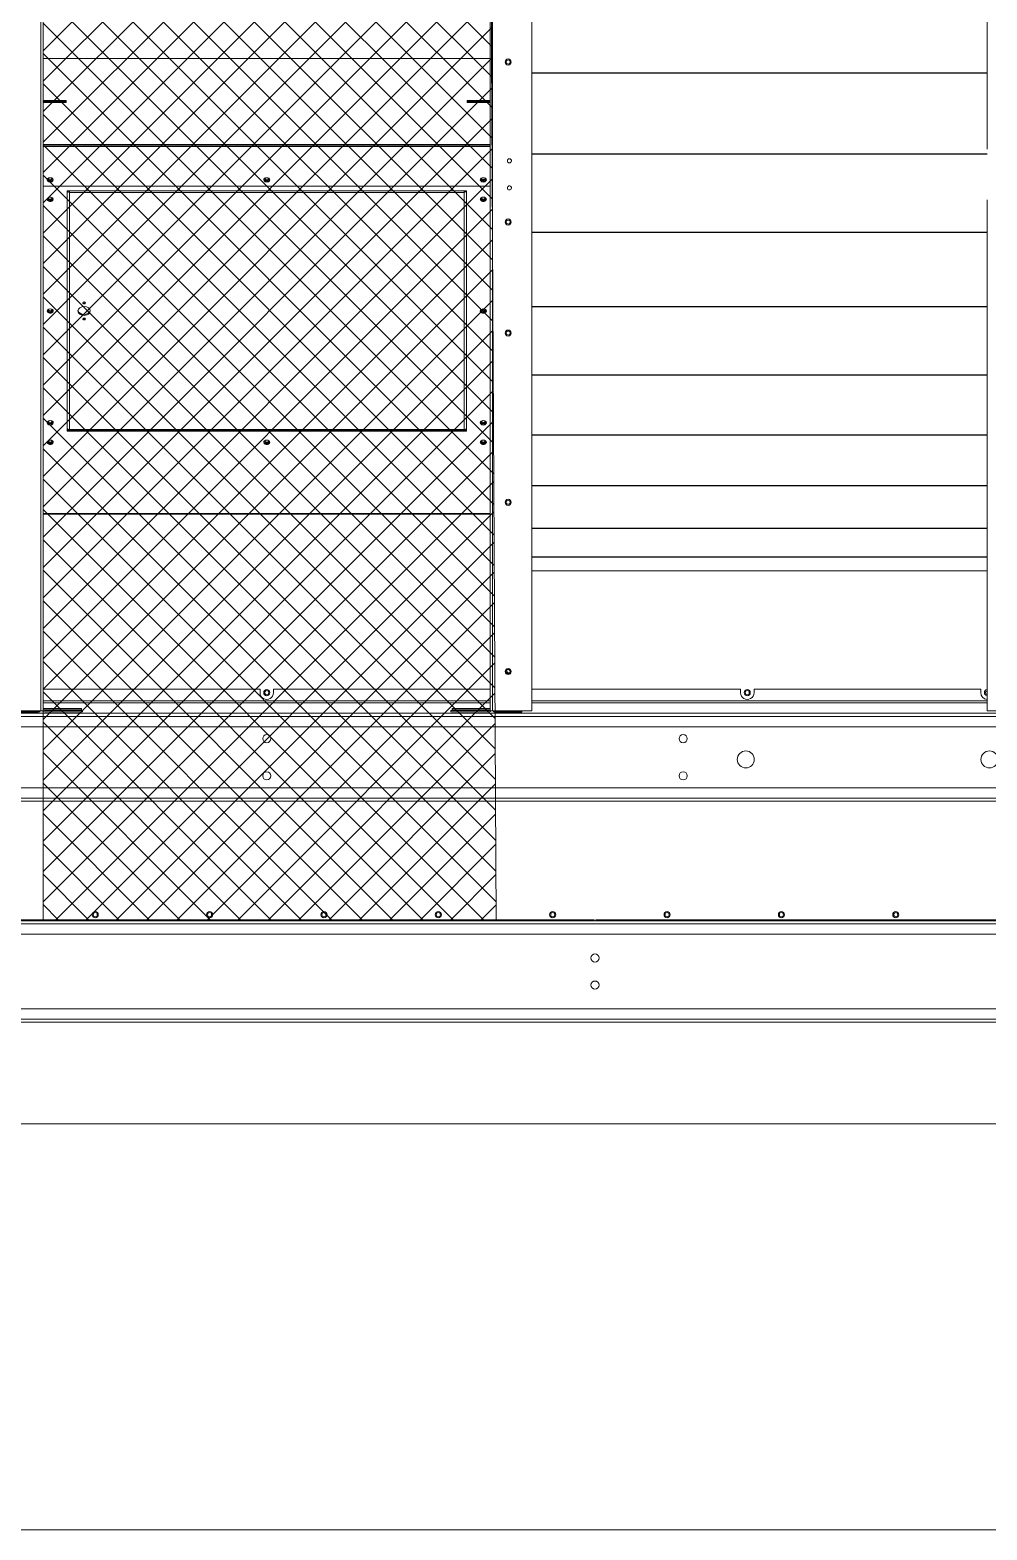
# Model space of a CAD drawing. Header units: millimetres. Extents: x 22763 to 52170, y 15948 to 36743.
# Drawn here: x 43214 to 44628, y 22780 to 24996 of the extents above; entities that cross this region are included whole.
import ezdxf

# ---------------------------------------------------------------- set-up
doc = ezdxf.new("R2010")
doc.units = ezdxf.units.MM
doc.layers.add('냉각탑_기초', color=23, linetype='Continuous')

# ---------------------------------------------------------------- blocks, each defined once
blk = doc.blocks.new('2')
at = {"lineweight": 5}
h = blk.add_hatch(dxfattribs=at)
h.set_pattern_fill('ANSI37', scale=10)
h.set_pattern_definition([(45, (-991384.25, -464684.997), (-22.4506403, 22.4506403), []), (135, (-991384.25, -464684.997), (-22.4506403, -22.4506403), [])])
h.paths.add_polyline_path([(43902.5, 23682), (43892, 25604.2), (43233.1, 25604.2), (43233.1, 23682)])
at = {"color": 7, "lineweight": 20}
for p, q in [((43229.9, 23990.5), (43229.9, 25405.2)), ((43233.4, 23990.5), (43233.4, 25404)), ((43893.8, 23990.5), (43893.8, 25404)), ((43897.3, 23990.5), (43897.3, 25405.2)), ((43955.3, 23990.5), (43955.3, 25405.2)), ((42370.5, 23987), (44756.7, 23987)), ((42370.5, 23982.3), (44756.7, 23982.3)), ((42370.5, 23967), (44756.7, 23967)), ((44756.7, 23877), (42370.5, 23877)), ((44756.7, 23861.7), (42370.5, 23861.7)), ((44756.7, 23857), (42370.5, 23857)), ((44981.9, 23680.4), (42145.3, 23680.4)), ((44981.9, 23675.7), (42145.3, 23675.7)), ((44047.6, 23682), (43079.6, 23682)), ((44047.6, 23680.4), (43079.6, 23680.4)), ((44049.6, 23682), (45016.6, 23682)), ((44049.6, 23680.4), (45016.6, 23680.4)), ((42145.3, 23660.4), (44981.9, 23660.4)), ((44981.9, 23550.4), (42145.3, 23550.4)), ((44981.9, 23535.1), (42145.3, 23535.1)), ((44981.9, 23530.4), (42145.3, 23530.4))]:
    blk.add_line(p, q, dxfattribs=at)
at = {"color": 7, "lineweight": 20, "ltscale": 0.324833}
blk.add_line((44627.9, 24820.5), (44627.9, 25405.2), dxfattribs=at)
at = {"color": 7, "lineweight": 20, "ltscale": 0.366889}
for p, q in [((43233.4, 24954.1), (43893.8, 24954.1)), ((43233.4, 24827.1), (43893.8, 24827.1)), ((43233.4, 24825.2), (43893.8, 24825.2)), ((43233.4, 24824), (43893.8, 24824)), ((43233.4, 24765.6), (43893.8, 24765.6)), ((43233.4, 24282), (43893.8, 24282)), ((43233.4, 24280.9), (43893.8, 24280.9)), ((43233.4, 24005.4), (43893.8, 24005.4)), ((43233.4, 24002.3), (43893.8, 24002.3))]:
    blk.add_line(p, q, dxfattribs=at)
at = {"color": 7, "lineweight": 20, "ltscale": 0.373667}
for p, q in [((44627.9, 24933), (43955.3, 24933)), ((44627.9, 24932.7), (43955.3, 24932.7)), ((44627.9, 24813.6), (43955.3, 24813.6)), ((44627.9, 24813.1), (43955.3, 24813.1)), ((44627.9, 24697.4), (43955.3, 24697.4)), ((44627.9, 24697), (43955.3, 24697)), ((44627.9, 24587.6), (43955.3, 24587.6)), ((44627.9, 24587.2), (43955.3, 24587.2)), ((44627.9, 24487), (43955.3, 24487)), ((44627.9, 24486.6), (43955.3, 24486.6)), ((44627.9, 24398.1), (43955.3, 24398.1)), ((44627.9, 24397.7), (43955.3, 24397.7)), ((44627.9, 24323.2), (43955.3, 24323.2)), ((44627.9, 24322.9), (43955.3, 24322.9)), ((44627.9, 24260.2), (43955.3, 24260.2)), ((44627.9, 24260), (43955.3, 24260)), ((44627.9, 24217.8), (43955.3, 24217.8)), ((44627.9, 24217.7), (43955.3, 24217.7)), ((44627.9, 24197.1), (43955.3, 24197.1)), ((44627.9, 24197.1), (43955.3, 24197.1)), ((43955.3, 24005.4), (44627.9, 24005.4)), ((43955.3, 24002.3), (44627.9, 24002.3))]:
    blk.add_line(p, q, dxfattribs=at)
at = {"color": 7, "lineweight": 20, "ltscale": 0.018833}
for p, q in [((43267.3, 24892.2), (43233.4, 24892.2)), ((43233.4, 24890.6), (43267.3, 24890.6)), ((43233.4, 24890.6), (43267.3, 24890.6)), ((43267.3, 24889), (43233.4, 24889)), ((43859.9, 24892.2), (43893.8, 24892.2)), ((43893.8, 24890.6), (43859.9, 24890.6)), ((43893.8, 24890.6), (43859.9, 24890.6)), ((43859.9, 24889), (43893.8, 24889))]:
    blk.add_line(p, q, dxfattribs=at)
at = {"color": 7, "lineweight": 20, "ltscale": 0.000888889}
for p, q in [((43267.3, 24889), (43267.3, 24892.2)), ((43859.9, 24892.2), (43859.9, 24890.6)), ((43859.9, 24889), (43859.9, 24890.6)), ((43225.8, 23990.2), (43225.8, 23988.6)), ((43898.3, 23990.2), (43899.9, 23990.2)), ((43940.3, 23990.2), (43940.3, 23988.6)), ((44047.6, 23682), (44047.6, 23680.4)), ((44049.6, 23680.4), (44049.6, 23682))]:
    blk.add_line(p, q, dxfattribs=at)
at = {"color": 7, "lineweight": 20, "ltscale": 1.10671e-05}
for p, q in [((43268.6, 24758.8), (43268.6, 24758.8)), ((43270.6, 24758.8), (43270.6, 24758.8)), ((43856.6, 24758.8), (43856.6, 24758.8))]:
    blk.add_line(p, q, dxfattribs=at)
at = {"color": 7, "lineweight": 20, "ltscale": 0.194603}
for p, q in [((43268.6, 24758.8), (43268.6, 24408.5)), ((43272.1, 24756.4), (43272.1, 24406.1)), ((43855.1, 24406.1), (43855.1, 24756.4))]:
    blk.add_line(p, q, dxfattribs=at)
at = {"color": 7, "lineweight": 20, "ltscale": 0.327778}
for p, q in [((43268.6, 24758.8), (43858.6, 24758.8)), ((43858.6, 24404.6), (43268.6, 24404.6)), ((43858.6, 24403.5), (43268.6, 24403.5))]:
    blk.add_line(p, q, dxfattribs=at)
at = {"color": 7, "lineweight": 20, "ltscale": 0.197395}
for p, q in [((43268.6, 24403.5), (43268.6, 24758.8)), ((43858.6, 24758.8), (43858.6, 24403.5))]:
    blk.add_line(p, q, dxfattribs=at)
at = {"color": 7, "lineweight": 20, "ltscale": 0.001365}
for p, q in [((43272.1, 24758.8), (43272.1, 24756.4)), ((43855.1, 24758.8), (43855.1, 24756.4))]:
    blk.add_line(p, q, dxfattribs=at)
at = {"color": 7, "lineweight": 20, "ltscale": 0.323889}
for p, q in [((43855.1, 24756.4), (43272.1, 24756.4)), ((43272.1, 24406.1), (43855.1, 24406.1)), ((43272.1, 24405), (43855.1, 24405))]:
    blk.add_line(p, q, dxfattribs=at)
at = {"color": 7, "lineweight": 20, "ltscale": 0.419444}
blk.add_line((44627.9, 23990.5), (44627.9, 24745.5), dxfattribs=at)
at = {"color": 7, "lineweight": 20, "ltscale": 0.001944}
for p, q in [((43268.6, 24405.2), (43272.1, 24405.2)), ((43855.1, 24405.2), (43858.6, 24405.2))]:
    blk.add_line(p, q, dxfattribs=at)
at = {"color": 7, "lineweight": 20, "ltscale": 0.000590625}
for p, q in [((43272.1, 24405), (43272.1, 24406.1)), ((43855.1, 24405), (43855.1, 24406.1))]:
    blk.add_line(p, q, dxfattribs=at)
at = {"color": 7, "lineweight": 20, "ltscale": 0.00101}
blk.add_line((43241.6, 24390.1), (43241.6, 24388.2), dxfattribs=at)
at = {"color": 7, "lineweight": 20, "ltscale": 0.17789}
blk.add_line((43553.6, 24022.3), (43233.4, 24022.3), dxfattribs=at)
at = {"color": 7, "lineweight": 20, "ltscale": 0.002747}
for p, q in [((43553.6, 24017.4), (43553.6, 24022.3)), ((43573.6, 24022.3), (43573.6, 24017.4)), ((44263.6, 24017.4), (44263.6, 24022.3)), ((44283.6, 24022.3), (44283.6, 24017.4)), ((44618.6, 24017.4), (44618.6, 24022.3))]:
    blk.add_line(p, q, dxfattribs=at)
at = {"color": 7, "lineweight": 20, "ltscale": 0.177888}
blk.add_line((43893.8, 24022.3), (43573.6, 24022.3), dxfattribs=at)
at = {"color": 7, "lineweight": 20, "ltscale": 0.171279}
blk.add_line((44263.6, 24022.3), (43955.3, 24022.3), dxfattribs=at)
at = {"color": 7, "lineweight": 20, "ltscale": 0.186111}
blk.add_line((44618.6, 24022.3), (44283.6, 24022.3), dxfattribs=at)
at = {"color": 7, "lineweight": 20, "ltscale": 0.032222}
for p, q in [((43229.9, 23990.5), (43171.9, 23990.5)), ((43897.3, 23990.5), (43955.3, 23990.5)), ((44685.9, 23990.5), (44627.9, 23990.5))]:
    blk.add_line(p, q, dxfattribs=at)
at = {"color": 7, "lineweight": 20, "ltscale": 0.022444}
for p, q in [((43227.3, 23990.2), (43186.9, 23990.2)), ((43899.9, 23990.2), (43940.3, 23990.2)), ((43940.3, 23990.2), (43899.9, 23990.2)), ((43899.9, 23988.6), (43940.3, 23988.6))]:
    blk.add_line(p, q, dxfattribs=at)
at = {"color": 7, "lineweight": 20, "ltscale": 0.021611}
for p, q in [((43225.8, 23990.2), (43186.9, 23990.2)), ((43225.8, 23988.6), (43186.9, 23988.6))]:
    blk.add_line(p, q, dxfattribs=at)
at = {"color": 7, "lineweight": 20, "ltscale": 0.000166668}
for p, q in [((43227.3, 23990.5), (43227.3, 23990.2)), ((43898.3, 23990.2), (43898.3, 23990.5))]:
    blk.add_line(p, q, dxfattribs=at)
at = {"color": 7, "lineweight": 20, "ltscale": 0.000833333}
for p, q in [((43231.4, 23990.5), (43229.9, 23990.5)), ((43895.8, 23990.5), (43897.3, 23990.5))]:
    blk.add_line(p, q, dxfattribs=at)
at = {"color": 7, "lineweight": 20, "ltscale": 0.001111}
for p, q in [((43233.4, 23990.5), (43231.4, 23990.5)), ((43289.9, 23991.8), (43289.9, 23993.8)), ((43291.4, 23991), (43291.4, 23989)), ((43835.8, 23991), (43835.8, 23989)), ((43837.3, 23991.8), (43837.3, 23993.8)), ((43893.8, 23990.5), (43895.8, 23990.5))]:
    blk.add_line(p, q, dxfattribs=at)
at = {"color": 7, "lineweight": 20, "ltscale": 0.031389}
for p, q in [((43233.4, 23993.8), (43289.9, 23993.8)), ((43234.9, 23991), (43291.4, 23991)), ((43234.9, 23989), (43291.4, 23989)), ((43892.3, 23991), (43835.8, 23991)), ((43892.3, 23989), (43835.8, 23989)), ((43893.8, 23993.8), (43837.3, 23993.8))]:
    blk.add_line(p, q, dxfattribs=at)
at = {"color": 7, "lineweight": 20, "ltscale": 0.031307}
blk.add_line((43233.5, 23991.8), (43289.9, 23991.8), dxfattribs=at)
at = {"color": 7, "lineweight": 20, "ltscale": 0.031306}
blk.add_line((43893.6, 23991.8), (43837.3, 23991.8), dxfattribs=at)
at = {"color": 7, "lineweight": 20, "ltscale": 0.000166667}
for p, q in [((43899.9, 23990.5), (43899.9, 23990.2)), ((43940.3, 23990.5), (43940.3, 23990.2))]:
    blk.add_line(p, q, dxfattribs=at)
at = {"color": 7, "lineweight": 20, "ltscale": 0.000444384}
blk.add_line((43940.3, 23990.2), (43940.3, 23989.4), dxfattribs=at)
at = {"lineweight": 5}
blk.add_line((42138.4, 23380.4), (44988.4, 23380.4), dxfattribs=at)
at = {"color": 0, "lineweight": 20}
blk.add_lwpolyline([(43233.1, 25604.2), (43892, 25604.2), (43902.5, 23682), (43233.1, 23682)], close=True, dxfattribs=at)
at = {"color": 7, "lineweight": 20}
for centre, radius in [((43920.3, 24949), 4.5), ((43920.3, 24949), 3), ((43922.1, 24803), 3), ((43922.1, 24763), 3), ((43920.3, 24712.6), 4.5), ((43920.3, 24712.6), 3), ((43920.3, 24548.6), 4.5), ((43920.3, 24548.6), 3), ((43920.3, 24298.6), 4.5), ((43920.3, 24298.6), 3), ((43920.3, 24048.6), 4.5), ((43920.3, 24048.6), 3), ((43563.6, 24017.4), 4.5), ((43563.6, 24017.4), 3), ((44273.6, 24017.4), 4.5), ((44273.6, 24017.4), 3), ((43563.6, 23949.5), 6), ((44178.9, 23949.5), 6), ((44271.4, 23918.8), 12.5), ((44631.4, 23918.8), 12.5), ((43563.6, 23894.5), 6), ((44178.9, 23894.5), 6), ((43310.1, 23689.4), 4.5), ((43310.1, 23689.4), 3), ((43479.1, 23689.4), 4.5), ((43479.1, 23689.4), 3), ((43648.1, 23689.4), 4.5), ((43648.1, 23689.4), 3), ((43817.1, 23689.4), 4.5), ((43817.1, 23689.4), 3), ((43986.1, 23689.4), 4.5), ((43986.1, 23689.4), 3), ((44155.1, 23689.4), 4.5), ((44155.1, 23689.4), 3), ((44324.1, 23689.4), 4.5), ((44324.1, 23689.4), 3), ((44493.1, 23689.4), 4.5), ((44493.1, 23689.4), 3), ((44048.6, 23625.4), 6), ((44048.6, 23585.4), 6)]:
    blk.add_circle(centre, radius, dxfattribs=at)
for centre, radius, start, end in [((43922.1, 24803), 3, 331.3521, 151.3521), ((43922.1, 24763), 3, 331.3521, 151.3521), ((44628.6, 24017.4), 4.5, 98.9522, 261.0478), ((43563.6, 24017.4), 10, 179.9999, 0), ((44273.6, 24017.4), 10, 179.9999, 0), ((44628.6, 24017.4), 10, 179.9999, 265.9846), ((44628.6, 24017.4), 3, 103.4934, 256.5066), ((43225.8, 23991.7), 3.1, 270, 337.2261), ((43234.9, 23992.5), 3.5, 214.8499, 270), ((43234.9, 23992.5), 1.5, 180, 270), ((43892.3, 23992.5), 1.5, 270, 0), ((43892.3, 23992.5), 3.5, 270, 325.1501), ((43899.9, 23990.2), 1.6, 180, 270), ((43530.8, 23861.7), 4.7, 269.7193, 270), ((43596.4, 23861.7), 4.7, 270, 270.2807)]:
    blk.add_arc(centre, radius, start, end, dxfattribs=at)
for centre, major_axis, ratio, start_param, end_param in [((43243.6, 24774.9), (-4.5, 0), 0.7178, 4.212389, 6.283156), ((43243.6, 24774.9), (-4.5, 0), 0.7178, 6.283156, 9.424749), ((43243.6, 24776.1), (-4.5, 0), 0.7178, 0.173307, 2.968286), ((43243.6, 24776.1), (-3, 0), 0.7178, 5.032424, 6.283156), ((43243.6, 24776.1), (-3, 0), 0.7178, 6.283156, 9.424749), ((43243.6, 24777.5), (-3, 0), 0.7178, 0.329242, 2.812351), ((43243.6, 24776.1), (-3, 0), 0.7178, 4.212389, 4.393253), ((43243.6, 24776.1), (-3, 0), 0.7178, 3.141564, 4.212389), ((43243.6, 24774.9), (-4.5, 0), 0.7178, 3.141564, 4.212389), ((43563.6, 24774.9), (-4.5, 0), 0.7178, 3.141564, 6.283156), ((43563.6, 24774.9), (-4.5, 0), 0.7178, 6.283156, 7.353982), ((43563.6, 24776.1), (-4.5, 0), 0.7178, 0.173307, 1.070796), ((43563.6, 24776.1), (-3, 0), 0.7178, 5.032424, 6.283156), ((43563.6, 24776.1), (-3, 0), 0.7178, 6.283156, 9.424749), ((43563.6, 24777.5), (-3, 0), 0.7178, 0.329242, 2.812351), ((43563.6, 24776.1), (-4.5, 0), 0.7178, 1.070796, 2.968286), ((43563.6, 24774.9), (-4.5, 0), 0.7178, 1.070796, 3.141564), ((43563.6, 24776.1), (-3, 0), 0.7178, 4.212389, 4.393253), ((43563.6, 24776.1), (-3, 0), 0.7178, 3.141564, 4.212389), ((43883.6, 24774.9), (-4.5, 0), 0.7178, 3.141564, 6.283156), ((43883.6, 24774.9), (-4.5, 0), 0.7178, 6.283156, 7.353982), ((43883.6, 24776.1), (-4.5, 0), 0.7178, 0.173307, 1.070796), ((43883.6, 24776.1), (-3, 0), 0.7178, 5.032424, 6.283156), ((43883.6, 24776.1), (-3, 0), 0.7178, 6.283156, 7.353982), ((43883.6, 24777.5), (-3, 0), 0.7178, 0.329242, 1.070796), ((43883.6, 24776.1), (-4.5, 0), 0.7178, 1.070796, 2.968286), ((43883.6, 24774.9), (-4.5, 0), 0.7178, 1.070796, 3.141564), ((43883.6, 24777.5), (-3, 0), 0.7178, 1.070796, 2.812351), ((43883.6, 24776.1), (-3, 0), 0.7178, 1.070796, 3.141564), ((43883.6, 24776.1), (-3, 0), 0.7178, 3.141564, 4.393253), ((43272.1, 24758.8), (-3.5, 0), 0.69625, 6.283185, 7.853982), ((43272.1, 24758.8), (-1.5, 0), 0.69625, 6.283185, 7.853982), ((43855.1, 24758.8), (1.5, 0), 0.69625, 4.712389, 6.283185), ((43855.1, 24758.8), (3.5, 0), 0.69625, 4.712389, 6.283185), ((43243.6, 24746.2), (-4.5, 0), 0.7178, 4.212389, 6.283156), ((43243.6, 24746.2), (-4.5, 0), 0.7178, 6.283156, 9.424749), ((43243.6, 24747.4), (-4.5, 0), 0.7178, 0.173307, 2.968286), ((43243.6, 24747.4), (-3, 0), 0.7178, 5.032464, 6.283156), ((43243.6, 24747.4), (-3, 0), 0.7178, 6.283156, 8.924778), ((43243.6, 24748.7), (-3, 0), 0.7178, 0.329242, 2.641593), ((43243.6, 24747.4), (-3, 0), 0.7178, 3.141564, 4.393156), ((43243.6, 24746.2), (-4.5, 0), 0.7178, 3.141564, 4.212389), ((43243.6, 24748.7), (-3, 0), 0.7178, 2.641593, 2.812351), ((43243.6, 24747.4), (-3, 0), 0.7178, 2.641593, 3.141564), ((43883.6, 24746.2), (-4.5, 0), 0.7178, 3.141564, 6.283156), ((43883.6, 24746.2), (-4.5, 0), 0.7178, 6.283156, 7.353982), ((43883.6, 24747.4), (-4.5, 0), 0.7178, 0.173307, 1.070796), ((43883.6, 24747.4), (-3, 0), 0.7178, 5.783185, 6.283156), ((43883.6, 24747.4), (-3, 0), 0.7178, 6.283156, 9.424749), ((43883.6, 24748.7), (-3, 0), 0.7178, 0.329242, 2.812351), ((43883.6, 24747.4), (-3, 0), 0.7178, 5.032464, 5.783185), ((43883.6, 24747.4), (-4.5, 0), 0.7178, 1.070796, 2.968286), ((43883.6, 24746.2), (-4.5, 0), 0.7178, 1.070796, 3.141564), ((43883.6, 24747.4), (-3, 0), 0.7178, 3.141564, 4.393156), ((43243.6, 24581.1), (-4.5, 0), 0.7178, 3.141564, 6.283156), ((43243.6, 24581.1), (-4.5, 0), 0.7178, 6.283156, 7.353982), ((43243.6, 24582.3), (-4.5, 0), 0.7178, 0.173307, 1.070796), ((43243.6, 24582.3), (-3, 0), 0.7178, 5.783185, 6.283156), ((43243.6, 24582.3), (-3, 0), 0.7178, 6.283156, 9.424749), ((43243.6, 24583.6), (-3, 0), 0.7178, 0.329242, 2.812351), ((43243.6, 24582.3), (-3, 0), 0.7178, 5.032464, 5.783185), ((43243.6, 24582.3), (-4.5, 0), 0.7178, 1.070796, 2.968286), ((43243.6, 24581.1), (-4.5, 0), 0.7178, 1.070796, 3.141564), ((43243.6, 24582.3), (-3, 0), 0.7178, 3.141564, 4.393156), ((43293.6, 24581.2), (-9, 0), 0.7178, 3.141593, 6.283185), ((43293.6, 24582.6), (-9, 0), 0.7178, 0.107985, 3.033608), ((43293.6, 24581.2), (-9, 0), 0.7178, 0, 3.141593), ((43293.6, 24593.1), (-2, 0), 0.7178, 3.141593, 6.283185), ((43293.6, 24593.1), (-2, 0), 0.7178, 0, 3.141593), ((43293.6, 24594.4), (-2, 0), 0.7178, 0.506351, 2.635242), ((43883.6, 24581.1), (-4.5, 0), 0.7178, 3.141564, 6.283156), ((43883.6, 24581.1), (-4.5, 0), 0.7178, 6.283156, 7.353982), ((43883.6, 24582.3), (-4.5, 0), 0.7178, 0.173307, 1.070796), ((43883.6, 24582.3), (-3, 0), 0.7178, 5.032464, 6.283156), ((43883.6, 24582.3), (-3, 0), 0.7178, 6.283156, 8.924778), ((43883.6, 24583.6), (-3, 0), 0.7178, 0.329242, 2.641593), ((43883.6, 24582.3), (-4.5, 0), 0.7178, 1.070796, 2.968286), ((43883.6, 24581.1), (-4.5, 0), 0.7178, 1.070796, 3.141564), ((43883.6, 24582.3), (-3, 0), 0.7178, 3.141564, 4.393156), ((43883.6, 24583.6), (-3, 0), 0.7178, 2.641593, 2.812351), ((43883.6, 24582.3), (-3, 0), 0.7178, 2.641593, 3.141564), ((43293.6, 24569.4), (-2, 0), 0.7178, 3.141593, 6.283185), ((43293.6, 24569.4), (-2, 0), 0.7178, 0, 3.141593), ((43293.6, 24570.8), (-2, 0), 0.7178, 0.506351, 2.635242), ((43243.6, 24416), (-4.5, 0), 0.7178, 3.141564, 6.283156), ((43883.6, 24416), (-4.5, 0), 0.7178, 3.141564, 6.283156), ((43243.6, 24416), (-4.5, 0), 0.7178, 6.283156, 7.353982), ((43243.6, 24417.2), (-4.5, 0), 0.7178, 0.173307, 1.070796), ((43243.6, 24417.2), (-3, 0), 0.7178, 5.783185, 6.283156), ((43243.6, 24417.2), (-3, 0), 0.7178, 6.283156, 9.424749), ((43243.6, 24418.6), (-3, 0), 0.7178, 0.329242, 2.812351), ((43243.6, 24417.2), (-3, 0), 0.7178, 5.032464, 5.783185), ((43243.6, 24417.2), (-4.5, 0), 0.7178, 1.070796, 2.968286), ((43243.6, 24416), (-4.5, 0), 0.7178, 1.070796, 3.141564), ((43243.6, 24417.2), (-3, 0), 0.7178, 3.141564, 4.393156), ((43272.1, 24408.5), (-3.5, 0), 0.69625, 6.283185, 7.853982), ((43855.1, 24408.5), (3.5, 0), 0.69625, 4.712389, 6.283185), ((43883.6, 24416), (-4.5, 0), 0.7178, 6.283156, 7.353982), ((43883.6, 24417.2), (-4.5, 0), 0.7178, 0.173307, 1.070796), ((43883.6, 24417.2), (-3, 0), 0.7178, 5.032464, 6.283156), ((43883.6, 24417.2), (-3, 0), 0.7178, 6.283156, 8.924778), ((43883.6, 24418.6), (-3, 0), 0.7178, 0.329242, 2.641593), ((43883.6, 24417.2), (-4.5, 0), 0.7178, 1.070796, 2.968286), ((43883.6, 24416), (-4.5, 0), 0.7178, 1.070796, 3.141564), ((43883.6, 24417.2), (-3, 0), 0.7178, 3.141564, 4.393156), ((43883.6, 24418.6), (-3, 0), 0.7178, 2.641593, 2.812351), ((43883.6, 24417.2), (-3, 0), 0.7178, 2.641593, 3.141564), ((43243.6, 24387.3), (-4.5, 0), 0.7178, 3.141564, 6.283156), ((43243.6, 24387.3), (-4.5, 0), 0.7178, 6.283156, 7.353982), ((43243.6, 24388.5), (-4.5, 0), 0.7178, 0.173307, 1.070796), ((43243.6, 24388.5), (-3, 0), 0.7178, 5.032424, 6.283156), ((43243.6, 24388.5), (-3, 0), 0.7178, 6.283156, 9.424749), ((43243.6, 24389.8), (-3, 0), 0.7178, 0.329242, 2.812351), ((43243.6, 24388.5), (-4.5, 0), 0.7178, 1.070796, 2.968286), ((43243.6, 24387.3), (-4.5, 0), 0.7178, 1.070796, 3.141564), ((43243.6, 24388.5), (-3, 0), 0.7178, 4.212389, 4.393253), ((43243.6, 24388.5), (-3, 0), 0.7178, 3.141564, 4.212389), ((43563.6, 24387.3), (-4.5, 0), 0.7178, 3.141564, 6.283156), ((43563.6, 24387.3), (-4.5, 0), 0.7178, 6.283156, 7.353982), ((43563.6, 24388.5), (-4.5, 0), 0.7178, 0.173307, 1.070796), ((43563.6, 24388.5), (-3, 0), 0.7178, 5.032424, 6.283156), ((43563.6, 24388.5), (-3, 0), 0.7178, 6.283156, 7.353982), ((43563.6, 24389.8), (-3, 0), 0.7178, 0.329242, 1.070796), ((43563.6, 24388.5), (-4.5, 0), 0.7178, 1.070796, 2.968286), ((43563.6, 24387.3), (-4.5, 0), 0.7178, 1.070796, 3.141564), ((43563.6, 24389.8), (-3, 0), 0.7178, 1.070796, 2.812351), ((43563.6, 24388.5), (-3, 0), 0.7178, 1.070796, 3.141564), ((43563.6, 24388.5), (-3, 0), 0.7178, 3.141564, 4.393253), ((43883.6, 24387.3), (-4.5, 0), 0.7178, 3.141564, 6.283156), ((43883.6, 24387.3), (-4.5, 0), 0.7178, 6.283156, 7.353982), ((43883.6, 24388.5), (-4.5, 0), 0.7178, 0.173307, 1.070796), ((43883.6, 24388.5), (-3, 0), 0.7178, 5.032424, 6.283156), ((43883.6, 24388.5), (-3, 0), 0.7178, 6.283156, 7.353982), ((43883.6, 24389.8), (-3, 0), 0.7178, 0.329242, 1.070796), ((43883.6, 24388.5), (-4.5, 0), 0.7178, 1.070796, 2.968286), ((43883.6, 24387.3), (-4.5, 0), 0.7178, 1.070796, 3.141564), ((43883.6, 24389.8), (-3, 0), 0.7178, 1.070796, 2.812351), ((43883.6, 24388.5), (-3, 0), 0.7178, 1.070796, 3.141564), ((43883.6, 24388.5), (-3, 0), 0.7178, 3.141564, 4.393253), ((43917.3, 24045.8), (3, 0), 0.866065, 0.5, 1.567916), ((43917.3, 24045), (3, 0), 0.866065, 0.243721, 1.509694), ((43917.3, 24045.8), (3, 0), 0.866065, 0.000029, 0.5), ((43917.3, 24045.8), (3, 0), 0.866065, 6.216067, 6.283214)]:
    blk.add_ellipse(centre, major_axis=major_axis, ratio=ratio, start_param=start_param, end_param=end_param, dxfattribs=at)

msp = doc.modelspace()

# ---------------------------------------------------------------- linework, layer by layer
at = {"layer": '냉각탑_기초', "lineweight": 20, "ltscale": 30}
msp.add_line((41538.8, 22780.4), (45677.3, 22780.4), dxfattribs=at)

# ---------------------------------------------------------------- block references
msp.add_blockref('2', (0, 0))

doc.saveas('drawing.dxf')
